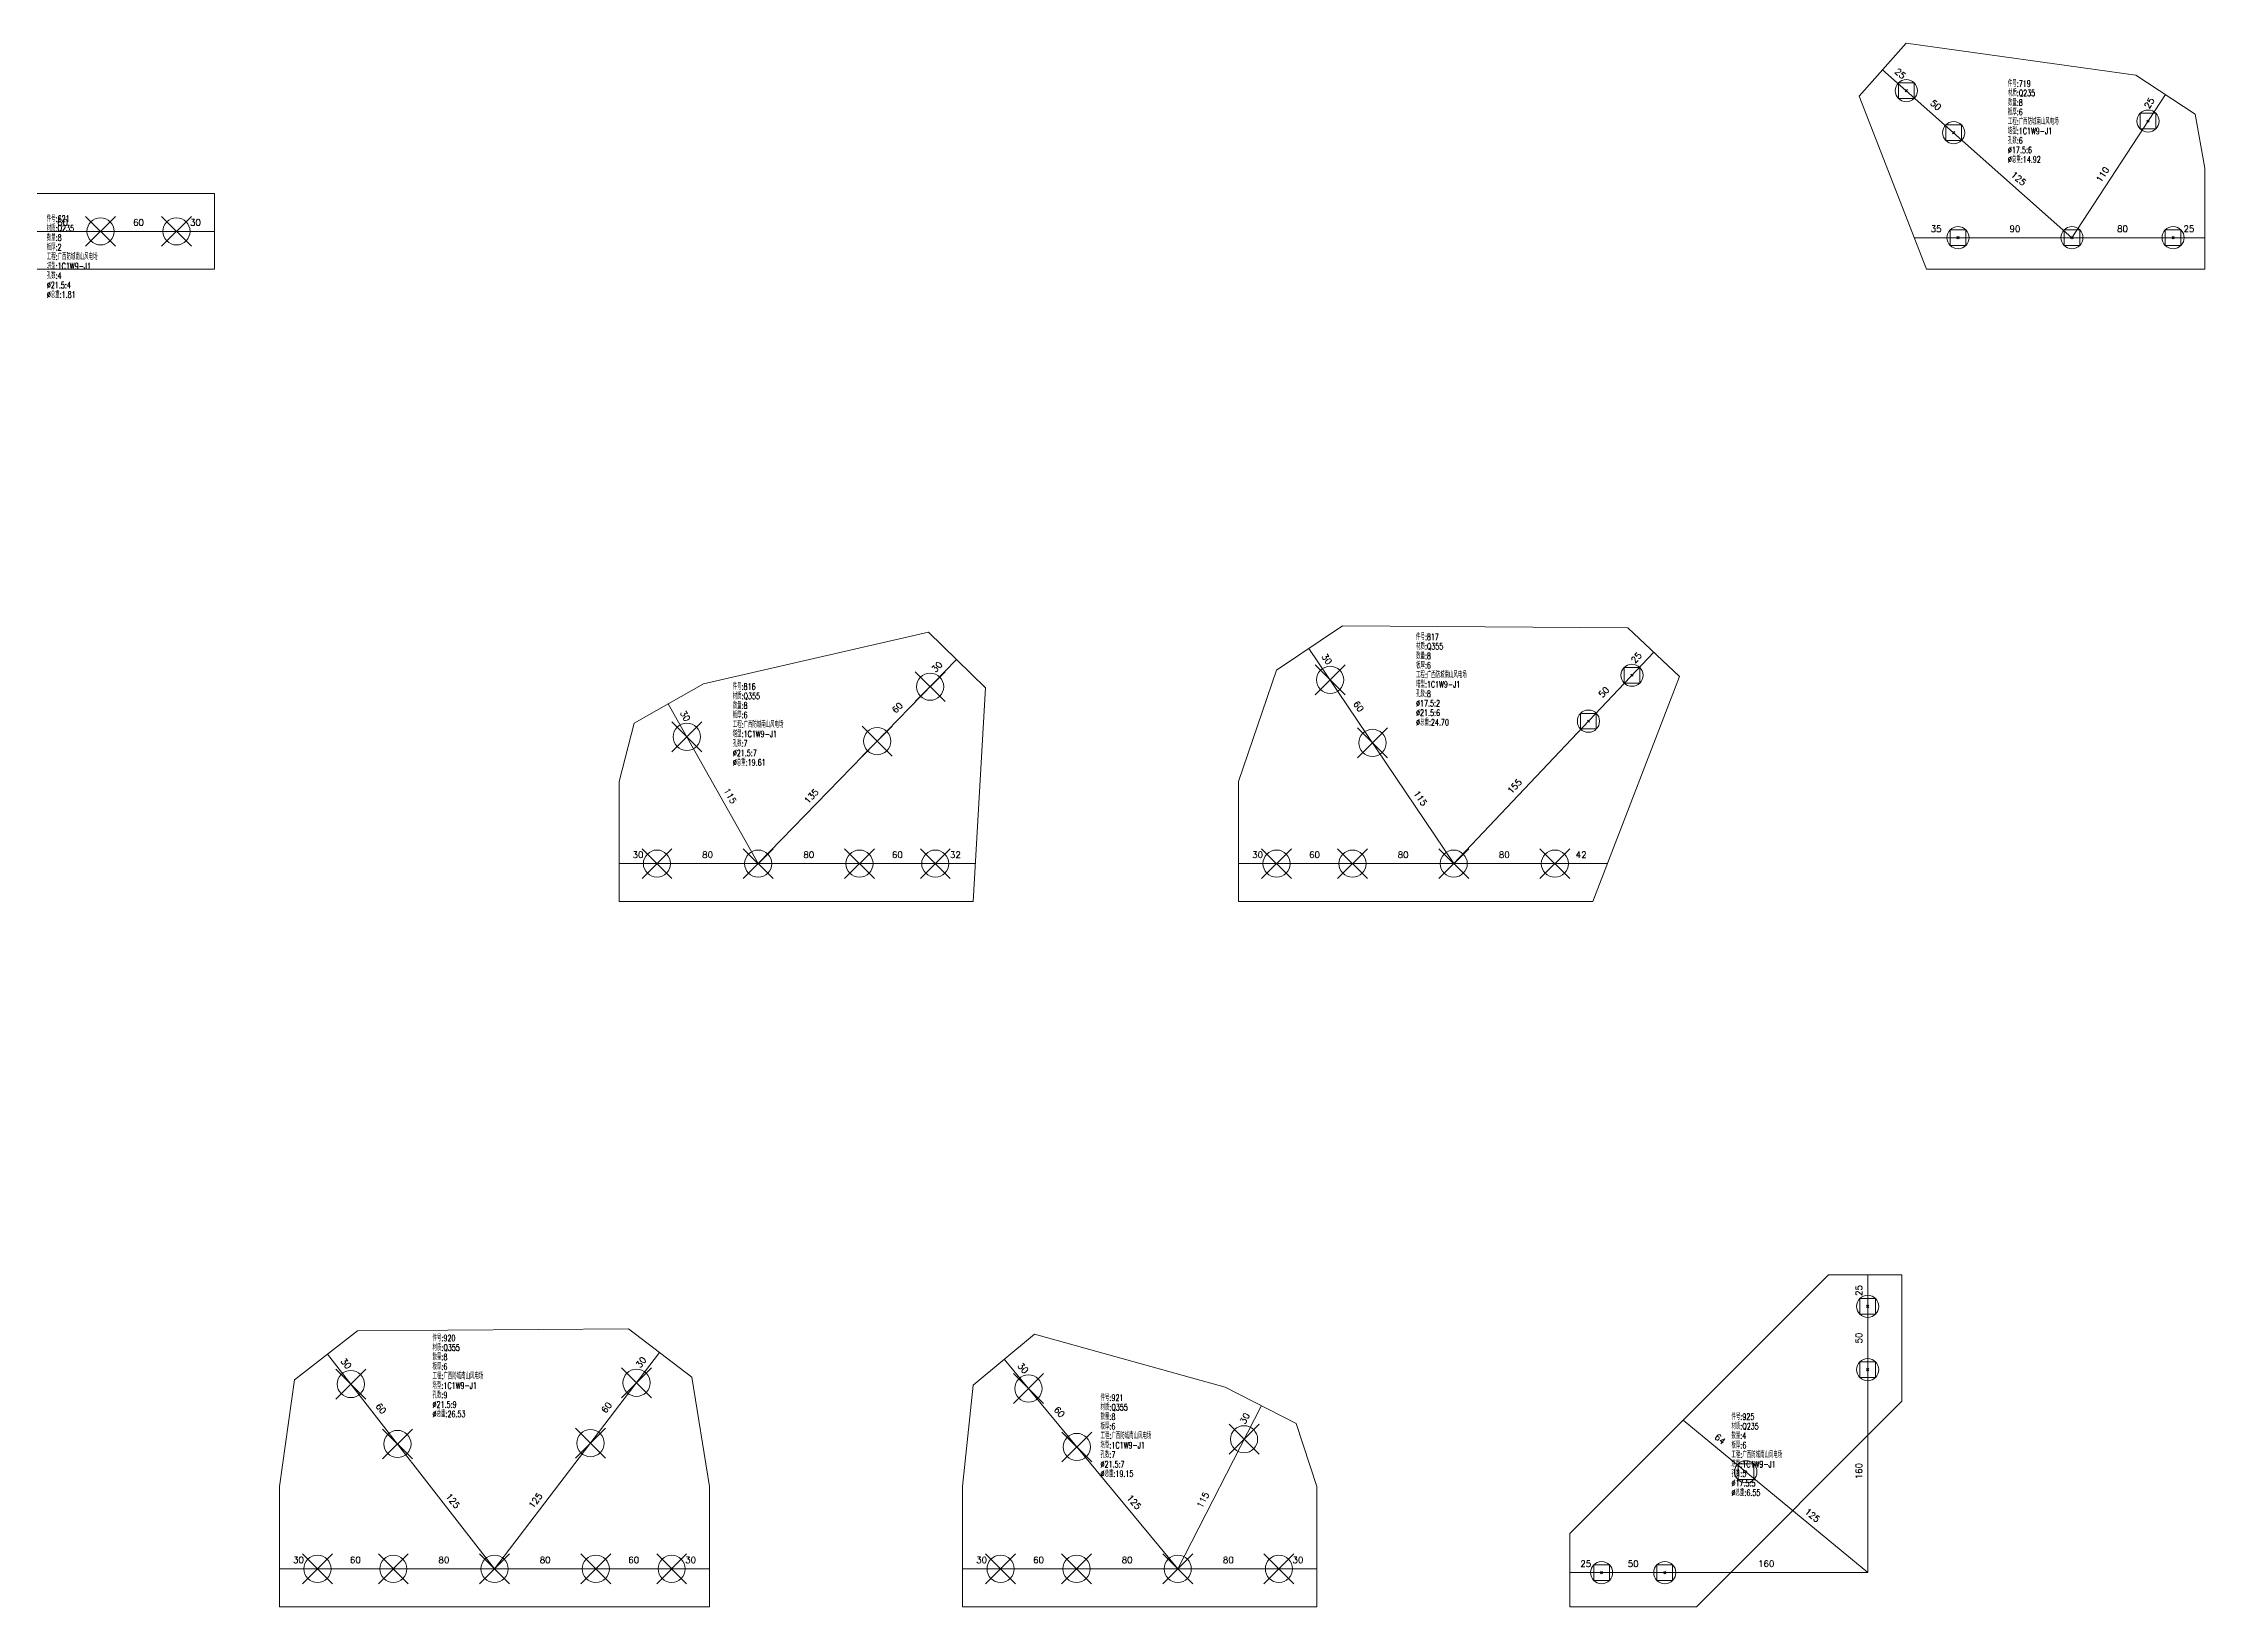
# Model space of a CAD drawing. Extents: x -105 to 10956, y -4548 to 9487.
# Drawn here: x 2591 to 4300, y 986 to 2222 of the extents above; entities that cross this region are included whole.
import ezdxf
from ezdxf.enums import TextEntityAlignment as Align

# ---------------------------------------------------------------- set-up
doc = ezdxf.new("R2010")
doc.units = 0
doc.header["$MEASUREMENT"] = 0
doc.layers.add('1', color=7, linetype='CONTINUOUS', lineweight=25)
doc.layers.add('2', color=7, linetype='CONTINUOUS', lineweight=25)
doc.styles.get("Standard").update_dxf_attribs({"font": 'simplex.shx', "width": 0.7, "height": 3, "bigfont": 'gbhzfs.shx'})

msp = doc.modelspace()

# ---------------------------------------------------------------- linework, layer by layer
at = {"layer": '1', "color": 7, "linetype": 'Continuous', "lineweight": 18}
for p, q in [((4063.52868, 2221.73928), (4026.36753, 2179.84598)), ((4244.99162, 2196.43515), (4063.52868, 2221.73928)), ((4291.8683, 2165.79895), (4244.99162, 2196.43515)), ((4026.36753, 2179.84598), (4079.57505, 2043.08326)), ((4299.57505, 2123.08326), (4291.8683, 2165.79895)), ((4299.57505, 2043.08326), (4299.57505, 2123.08326)), ((2726.36753, 2103.08326), (2486.36753, 2103.08326)), ((2726.36753, 2043.08326), (2726.36753, 2103.08326)), ((2486.36753, 2043.08326), (2726.36753, 2043.08326)), ((4079.57505, 2043.08326), (4299.57505, 2043.08326)), ((3618.04821, 1761.34689), (3565.77706, 1726.17976)), ((3843.65213, 1759.71956), (3618.04821, 1761.34689)), ((3290.74707, 1756.36797), (3112.9113, 1715.43934)), ((3335.93052, 1712.46517), (3290.74707, 1756.36797)), ((3884.33293, 1721.23485), (3843.65213, 1759.71956)), ((3565.77706, 1726.17976), (3535.93052, 1638.39557)), ((3112.9113, 1715.43934), (3058.0185, 1684.52363)), ((3326.18445, 1543.39557), (3335.93052, 1712.46517)), ((3815.93052, 1543.39557), (3884.33293, 1721.23485)), ((3058.0185, 1684.52363), (3046.18445, 1638.39557)), ((3046.18445, 1638.39557), (3046.18445, 1543.39557)), ((3535.93052, 1638.39557), (3535.93052, 1543.39557)), ((3046.18445, 1543.39557), (3326.18445, 1543.39557)), ((3535.93052, 1543.39557), (3815.93052, 1543.39557)), ((4002.16047, 1248.50977), (3797.78833, 1044.13763)), ((4060.16047, 1248.50977), (4002.16047, 1248.50977)), ((4060.16047, 1148.50977), (4060.16047, 1248.50977)), ((2839.43792, 1204.2433), (2789.71609, 1165.55557)), ((3053.62515, 1205.83362), (2839.43792, 1204.2433)), ((3103.69791, 1167.60117), (3053.62515, 1205.83362)), ((3374.52225, 1201.49349), (3326.00285, 1161.30807)), ((3525.40237, 1159.78367), (3374.52225, 1201.49349)), ((2789.71609, 1165.55557), (2777.78833, 1081.13763)), ((3117.78833, 1081.13763), (3103.69791, 1167.60117)), ((3326.00285, 1161.30807), (3317.78833, 1081.13763)), ((3581.47641, 1131.06606), (3525.40237, 1159.78367)), ((3897.78833, 986.13763), (4060.16047, 1148.50977)), ((3597.78833, 1081.13763), (3581.47641, 1131.06606)), ((2777.78833, 1081.13763), (2777.78833, 986.13763)), ((3117.78833, 986.13763), (3117.78833, 1081.13763)), ((3317.78833, 1081.13763), (3317.78833, 986.13763)), ((3597.78833, 986.13763), (3597.78833, 1081.13763)), ((3797.78833, 1044.13763), (3797.78833, 986.13763)), ((2777.78833, 986.13763), (3117.78833, 986.13763)), ((3317.78833, 986.13763), (3597.78833, 986.13763)), ((3797.78833, 986.13763), (3897.78833, 986.13763))]:
    msp.add_line(p, q, dxfattribs=at)
at = {"layer": '1', "color": 7, "linetype": 'Continuous', "lineweight": 13}
for p, q in [((4057.46422, 2178.01658), (4057.46422, 2190.38908)), ((4057.46422, 2190.38908), (4069.83672, 2190.38908)), ((4069.83672, 2190.38908), (4069.83672, 2178.01658)), ((4069.83672, 2178.01658), (4057.46422, 2178.01658)), ((4062.77547, 2183.32783), (4064.52547, 2185.07783)), ((4064.52547, 2183.32783), (4062.77547, 2185.07783)), ((4094.86896, 2144.83698), (4094.86896, 2157.20948)), ((4094.86896, 2157.20948), (4107.24146, 2157.20948)), ((4107.24146, 2157.20948), (4107.24146, 2144.83698)), ((4248.56687, 2154.00377), (4248.56687, 2166.37627)), ((4248.56687, 2166.37627), (4260.93937, 2166.37627)), ((4260.93937, 2154.00377), (4248.56687, 2154.00377)), ((4253.87812, 2159.31502), (4255.62812, 2161.06502)), ((4255.62812, 2159.31502), (4253.87812, 2161.06502)), ((4260.93937, 2166.37627), (4260.93937, 2154.00377)), ((4107.24146, 2144.83698), (4094.86896, 2144.83698)), ((4100.18021, 2150.14823), (4101.93021, 2151.89823)), ((4101.93021, 2150.14823), (4100.18021, 2151.89823)), ((2624.54253, 2061.25826), (2648.19253, 2084.90826)), ((2648.19253, 2061.25826), (2624.54253, 2084.90826)), ((2684.54253, 2061.25826), (2708.19253, 2084.90826)), ((2708.19253, 2061.25826), (2684.54253, 2084.90826)), ((4098.3888, 2061.89701), (4098.3888, 2074.26951)), ((4098.3888, 2074.26951), (4110.7613, 2074.26951)), ((4103.70005, 2067.20826), (4105.45005, 2068.95826)), ((4105.45005, 2067.20826), (4103.70005, 2068.95826)), ((4110.7613, 2074.26951), (4110.7613, 2061.89701)), ((4188.3888, 2061.89701), (4188.3888, 2074.26951)), ((4188.3888, 2074.26951), (4200.7613, 2074.26951)), ((4193.70005, 2067.20826), (4195.45005, 2068.95826)), ((4195.45005, 2067.20826), (4193.70005, 2068.95826)), ((4200.7613, 2074.26951), (4200.7613, 2061.89701)), ((4268.3888, 2061.89701), (4268.3888, 2074.26951)), ((4268.3888, 2074.26951), (4280.7613, 2074.26951)), ((4273.70005, 2067.20826), (4275.45005, 2068.95826)), ((4275.45005, 2067.20826), (4273.70005, 2068.95826)), ((4280.7613, 2074.26951), (4280.7613, 2061.89701)), ((4110.7613, 2061.89701), (4098.3888, 2061.89701)), ((4200.7613, 2061.89701), (4188.3888, 2061.89701)), ((4280.7613, 2061.89701), (4268.3888, 2061.89701)), ((3596.41904, 1706.7682), (3620.06904, 1730.4182)), ((3620.06904, 1706.7682), (3596.41904, 1730.4182)), ((3840.62564, 1716.12994), (3840.62564, 1728.50244)), ((3840.62564, 1728.50244), (3852.99814, 1728.50244)), ((3852.99814, 1728.50244), (3852.99814, 1716.12994)), ((3280.2491, 1701.42408), (3303.8991, 1725.07408)), ((3303.8991, 1701.42408), (3280.2491, 1725.07408)), ((3852.99814, 1716.12994), (3840.62564, 1716.12994)), ((3845.93689, 1721.44119), (3847.68689, 1723.19119)), ((3847.68689, 1721.44119), (3845.93689, 1723.19119)), ((3806.26441, 1679.80789), (3806.26441, 1692.18039)), ((3806.26441, 1692.18039), (3818.63691, 1692.18039)), ((3818.63691, 1692.18039), (3818.63691, 1679.80789)), ((3087.92601, 1661.77169), (3111.57601, 1685.42169)), ((3111.57601, 1661.77169), (3087.92601, 1685.42169)), ((3238.43689, 1658.39223), (3262.08689, 1682.04223)), ((3262.08689, 1658.39223), (3238.43689, 1682.04223)), ((3629.91155, 1656.98616), (3653.56155, 1680.63616)), ((3653.56155, 1656.98616), (3629.91155, 1680.63616)), ((3818.63691, 1679.80789), (3806.26441, 1679.80789)), ((3811.57566, 1685.11914), (3813.32566, 1686.86914)), ((3813.32566, 1685.11914), (3811.57566, 1686.86914)), ((3064.35945, 1561.57057), (3088.00945, 1585.22057)), ((3088.00945, 1561.57057), (3064.35945, 1585.22057)), ((3144.35945, 1561.57057), (3168.00945, 1585.22057)), ((3168.00945, 1561.57057), (3144.35945, 1585.22057)), ((3224.35945, 1561.57057), (3248.00945, 1585.22057)), ((3248.00945, 1561.57057), (3224.35945, 1585.22057)), ((3284.35945, 1561.57057), (3308.00945, 1585.22057)), ((3308.00945, 1561.57057), (3284.35945, 1585.22057)), ((3554.10552, 1561.57057), (3577.75552, 1585.22057)), ((3577.75552, 1561.57057), (3554.10552, 1585.22057)), ((3614.10552, 1561.57057), (3637.75552, 1585.22057)), ((3637.75552, 1561.57057), (3614.10552, 1585.22057)), ((3694.10552, 1561.57057), (3717.75552, 1585.22057)), ((3717.75552, 1561.57057), (3694.10552, 1585.22057)), ((3774.10552, 1561.57057), (3797.75552, 1585.22057)), ((3797.75552, 1561.57057), (3774.10552, 1585.22057)), ((4026.97423, 1217.32353), (4026.97423, 1229.69603)), ((4026.97423, 1229.69603), (4039.34673, 1229.69603)), ((4039.34673, 1217.32353), (4026.97423, 1217.32353)), ((4032.28548, 1222.63478), (4034.03548, 1224.38478)), ((4034.03548, 1222.63478), (4032.28548, 1224.38478)), ((4039.34673, 1229.69603), (4039.34673, 1217.32353)), ((4026.97423, 1167.32353), (4026.97423, 1179.69603)), ((4026.97423, 1179.69603), (4039.34673, 1179.69603)), ((4039.34673, 1179.69603), (4039.34673, 1167.32353)), ((2822.35858, 1150.31852), (2846.00858, 1173.96852)), ((2846.00858, 1150.31852), (2822.35858, 1173.96852)), ((3048.2332, 1151.35166), (3071.8832, 1175.00166)), ((3071.8832, 1151.35166), (3048.2332, 1175.00166)), ((3357.95854, 1146.79023), (3381.60854, 1170.44023)), ((3381.60854, 1146.79023), (3357.95854, 1170.44023)), ((4039.34673, 1167.32353), (4026.97423, 1167.32353)), ((4032.28548, 1172.63478), (4034.03548, 1174.38478)), ((4034.03548, 1172.63478), (4032.28548, 1174.38478)), ((3528.38437, 1106.67002), (3552.03437, 1130.32002)), ((3552.03437, 1106.67002), (3528.38437, 1130.32002)), ((2859.20403, 1102.96441), (2882.85403, 1126.61441)), ((2882.85403, 1102.96441), (2859.20403, 1126.61441)), ((3011.82135, 1103.66332), (3035.47135, 1127.31332)), ((3035.47135, 1103.66332), (3011.82135, 1127.31332)), ((3396.23036, 1100.58128), (3419.88036, 1124.23128)), ((3419.88036, 1100.58128), (3396.23036, 1124.23128)), ((3930.64603, 1086.60683), (3930.64603, 1098.97933)), ((3930.64603, 1098.97933), (3943.01853, 1098.97933)), ((3935.95728, 1091.91808), (3937.70728, 1093.66808)), ((3937.70728, 1091.91808), (3935.95728, 1093.66808)), ((3943.01853, 1098.97933), (3943.01853, 1086.60683)), ((3943.01853, 1086.60683), (3930.64603, 1086.60683)), ((2795.96333, 1004.31263), (2819.61333, 1027.96263)), ((2819.61333, 1004.31263), (2795.96333, 1027.96263)), ((2855.96333, 1004.31263), (2879.61333, 1027.96263)), ((2879.61333, 1004.31263), (2855.96333, 1027.96263)), ((2935.96333, 1004.31263), (2959.61333, 1027.96263)), ((2959.61333, 1004.31263), (2935.96333, 1027.96263)), ((3015.96333, 1004.31263), (3039.61333, 1027.96263)), ((3039.61333, 1004.31263), (3015.96333, 1027.96263)), ((3075.96333, 1004.31263), (3099.61333, 1027.96263)), ((3099.61333, 1004.31263), (3075.96333, 1027.96263)), ((3335.96333, 1004.31263), (3359.61333, 1027.96263)), ((3359.61333, 1004.31263), (3335.96333, 1027.96263)), ((3395.96333, 1004.31263), (3419.61333, 1027.96263)), ((3419.61333, 1004.31263), (3395.96333, 1027.96263)), ((3475.96333, 1004.31263), (3499.61333, 1027.96263)), ((3499.61333, 1004.31263), (3475.96333, 1027.96263)), ((3555.96333, 1004.31263), (3579.61333, 1027.96263)), ((3579.61333, 1004.31263), (3555.96333, 1027.96263)), ((3816.60208, 1006.95138), (3816.60208, 1019.32388)), ((3816.60208, 1019.32388), (3828.97458, 1019.32388)), ((3821.91333, 1012.26263), (3823.66333, 1014.01263)), ((3823.66333, 1012.26263), (3821.91333, 1014.01263)), ((3828.97458, 1019.32388), (3828.97458, 1006.95138)), ((3866.60208, 1006.95138), (3866.60208, 1019.32388)), ((3866.60208, 1019.32388), (3878.97458, 1019.32388)), ((3871.91333, 1012.26263), (3873.66333, 1014.01263)), ((3873.66333, 1012.26263), (3871.91333, 1014.01263)), ((3878.97458, 1019.32388), (3878.97458, 1006.95138)), ((3828.97458, 1006.95138), (3816.60208, 1006.95138)), ((3878.97458, 1006.95138), (3866.60208, 1006.95138))]:
    msp.add_line(p, q, dxfattribs=at)
for centre, radius in [((4063.65047, 2184.20283), 8.75), ((4101.05521, 2151.02323), 8.75), ((4254.75312, 2160.19002), 8.75), ((2636.36753, 2073.08326), 10.75), ((2696.36753, 2073.08326), 10.75), ((4104.57505, 2068.08326), 8.75), ((4194.57505, 2068.08326), 8.75), ((4274.57505, 2068.08326), 8.75), ((3608.24404, 1718.5932), 10.75), ((3846.81189, 1722.31619), 8.75), ((3292.0741, 1713.24908), 10.75), ((3812.45066, 1685.99414), 8.75), ((3099.75101, 1673.59669), 10.75), ((3250.26189, 1670.21723), 10.75), ((3641.73655, 1668.81116), 10.75), ((3076.18445, 1573.39557), 10.75), ((3156.18445, 1573.39557), 10.75), ((3236.18445, 1573.39557), 10.75), ((3296.18445, 1573.39557), 10.75), ((3565.93052, 1573.39557), 10.75), ((3625.93052, 1573.39557), 10.75), ((3705.93052, 1573.39557), 10.75), ((3785.93052, 1573.39557), 10.75), ((4033.16048, 1223.50978), 8.75), ((4033.16048, 1173.50978), 8.75), ((2834.18358, 1162.14352), 10.75), ((3060.0582, 1163.17666), 10.75), ((3369.78354, 1158.61523), 10.75), ((3540.20937, 1118.49502), 10.75), ((2871.02903, 1114.78941), 10.75), ((3023.64635, 1115.48832), 10.75), ((3408.05536, 1112.40628), 10.75), ((3936.83228, 1092.79308), 8.75), ((2807.78833, 1016.13763), 10.75), ((2867.78833, 1016.13763), 10.75), ((2947.78833, 1016.13763), 10.75), ((3027.78833, 1016.13763), 10.75), ((3087.78833, 1016.13763), 10.75), ((3347.78833, 1016.13763), 10.75), ((3407.78833, 1016.13763), 10.75), ((3487.78833, 1016.13763), 10.75), ((3567.78833, 1016.13763), 10.75), ((3822.78833, 1013.13763), 8.75), ((3872.78833, 1013.13763), 8.75)]:
    msp.add_circle(centre, radius, dxfattribs=at)
at = {"layer": '2', "color": 9, "linetype": 'Continuous', "lineweight": 13}
for p, q in [((4194.55688, 2068.08326), (4044.94811, 2200.79264)), ((4194.55683, 2068.08326), (4268.42993, 2181.11707)), ((2486.36753, 2073.08326), (2726.36753, 2073.08326)), ((4069.8488, 2068.08326), (4299.57505, 2068.08326)), ((3705.93059, 1573.39557), (3591.49783, 1743.48425)), ((3156.18443, 1573.39557), (3312.98018, 1734.76502)), ((3705.93048, 1573.39557), (3863.99251, 1740.47722)), ((3156.1845, 1573.39557), (3085.02928, 1699.73614)), ((3327.91381, 1573.39557), (3046.18445, 1573.39557)), ((3827.46943, 1573.39557), (3535.93052, 1573.39557)), ((4033.16044, 1013.13763), (4033.16044, 1248.50977)), ((2947.78828, 1016.13763), (2815.76083, 1185.82055)), ((2947.78838, 1016.13763), (3078.26416, 1187.02081)), ((3487.7883, 1016.13763), (3350.6476, 1181.71969)), ((3487.78828, 1016.13763), (3553.88437, 1145.19697)), ((4033.1604, 1013.13763), (3887.35628, 1133.70558)), ((3117.78833, 1016.13763), (2777.78833, 1016.13763)), ((3317.78833, 1016.13763), (3597.78833, 1016.13763)), ((3797.78833, 1013.13763), (4033.16044, 1013.13763))]:
    msp.add_line(p, q, dxfattribs=at)

# ---------------------------------------------------------------- texts
at = {"layer": '2', "color": 7, "linetype": 'Continuous', "lineweight": 13}
for s, rotation, p in [('25', 319, (4056.29007, 2194.74202)), ('50', 319, (4084.34361, 2169.85731)), ('25', 57, (4259.08027, 2172.29477)), ('125', 319, (4149.7968, 2111.79754)), ('110', 57, (4222.14373, 2115.77788)), ('30', 46, (3300.37555, 1726.09766)), ('30', 305, (3602.36004, 1732.71335)), ('25', 47, (3853.22287, 1733.45839)), ('50', 47, (3827.45195, 1706.21685)), ('30', 300, (3095.00409, 1688.13859)), ('60', 46, (3269.01641, 1693.82377)), ('60', 305, (3627.47939, 1695.3768)), ('115', 300, (3130.5817, 1624.96831)), ('135', 46, (3201.07157, 1623.89701)), ('115', 305, (3676.32267, 1622.77799)), ('155', 47, (3757.01124, 1631.75653)), ('25', 90, (4030.16046, 1236.00977)), ('50', 90, (4030.16048, 1198.50978)), ('30', 309, (2827.33991, 1175.82431)), ('30', 53, (3066.77676, 1176.91933)), ('30', 311, (3362.52602, 1172.08105)), ('60', 309, (2854.97401, 1140.30874)), ('60', 53, (3039.46786, 1141.15308)), ('60', 311, (3391.2299, 1137.42434)), ('30', 63, (3544.37668, 1133.2135)), ('64', 321, (3914.00607, 1115.56127)), ('160', 90, (4030.16046, 1093.3237)), ('115', 63, (3511.32863, 1068.68383)), ('125', 309, (2911.77636, 1067.30579)), ('125', 53, (2983.33295, 1067.63357)), ('125', 311, (3450.23228, 1066.18554)), ('125', 321, (3986.90813, 1055.2773))]:
    msp.add_text(s, height=5, rotation=rotation, dxfattribs=at).set_placement(p, align=Align.BOTTOM_CENTER)
for s, p in [('60', (2606.36753, 2076.08326)), ('60', (2666.36753, 2076.08326)), ('30', (2711.36753, 2076.08326)), ('35', (4087.21192, 2071.08326)), ('90', (4149.57505, 2071.08326)), ('80', (4234.57505, 2071.08326)), ('25', (4287.07505, 2071.08326)), ('30', (3061.18445, 1576.39557)), ('80', (3116.18445, 1576.39557)), ('80', (3196.18445, 1576.39557)), ('60', (3266.18445, 1576.39557)), ('32', (3312.04913, 1576.39557)), ('30', (3550.93052, 1576.39557)), ('60', (3595.93052, 1576.39557)), ('80', (3665.93052, 1576.39557)), ('80', (3745.93052, 1576.39557)), ('42', (3806.69997, 1576.39557)), ('30', (2792.78833, 1019.13763)), ('60', (2837.78833, 1019.13763)), ('80', (2907.78833, 1019.13763)), ('80', (2987.78833, 1019.13763)), ('60', (3057.78833, 1019.13763)), ('30', (3102.78833, 1019.13763)), ('30', (3332.78833, 1019.13763)), ('60', (3377.78833, 1019.13763)), ('80', (3447.78833, 1019.13763)), ('80', (3527.78833, 1019.13763)), ('30', (3582.78833, 1019.13763)), ('25', (3810.28833, 1016.13763)), ('50', (3847.78833, 1016.13763)), ('160', (3952.97439, 1016.13763))]:
    msp.add_text(s, height=5, dxfattribs=at).set_placement(p, align=Align.BOTTOM_CENTER)
at = {"layer": '2', "color": 7, "linetype": 'Continuous', "lineweight": 13, "char_height": 5, "width": 500, "attachment_point": 1, "line_spacing_factor": 0.9}
for s, insert in [('件号:719\\P材质:Q235\\P数量:8\\P板厚:6\\P工程:广西防城南山风电场\\P塔型:1C1W9-J1\\P孔数:6\\P%%c17.5:6\\P%%c总重:14.92', (4143.97129, 2192.41127)), ('件号:621\\P材质:Q235\\P数量:8\\P板厚:2\\P工程:广西防城南山风电场\\P塔型:1C1W9-J1\\P孔数:4\\P%%c21.5:4\\P%%c总重:1.81', (2593.86753, 2085.58326)), ('件号:817\\P材质:Q355\\P数量:8\\P板厚:6\\P工程:广西防城南山风电场\\P塔型:1C1W9-J1\\P孔数:8\\P%%c17.5:2\\P%%c21.5:6\\P%%c总重:24.70', (3676.13172, 1755.12123)), ('件号:816\\P材质:Q355\\P数量:8\\P板厚:6\\P工程:广西防城南山风电场\\P塔型:1C1W9-J1\\P孔数:7\\P%%c21.5:7\\P%%c总重:19.61', (3136.05749, 1715.88177)), ('件号:920\\P材质:Q355\\P数量:8\\P板厚:6\\P工程:广西防城南山风电场\\P塔型:1C1W9-J1\\P孔数:9\\P%%c21.5:9\\P%%c总重:26.53', (2898.78833, 1200.98562)), ('件号:921\\P材质:Q355\\P数量:8\\P板厚:6\\P工程:广西防城南山风电场\\P塔型:1C1W9-J1\\P孔数:7\\P%%c21.5:7\\P%%c总重:19.15', (3426.78833, 1153.81556)), ('件号:925\\P材质:Q235\\P数量:4\\P板厚:6\\P工程:广西防城南山风电场\\P塔型:1C1W9-J1\\P孔数:5\\P%%c17.5:5\\P%%c总重:6.55', (3925.4744, 1138.8237))]:
    msp.add_mtext(s, dxfattribs=dict(at, insert=insert))

doc.saveas('drawing.dxf')
